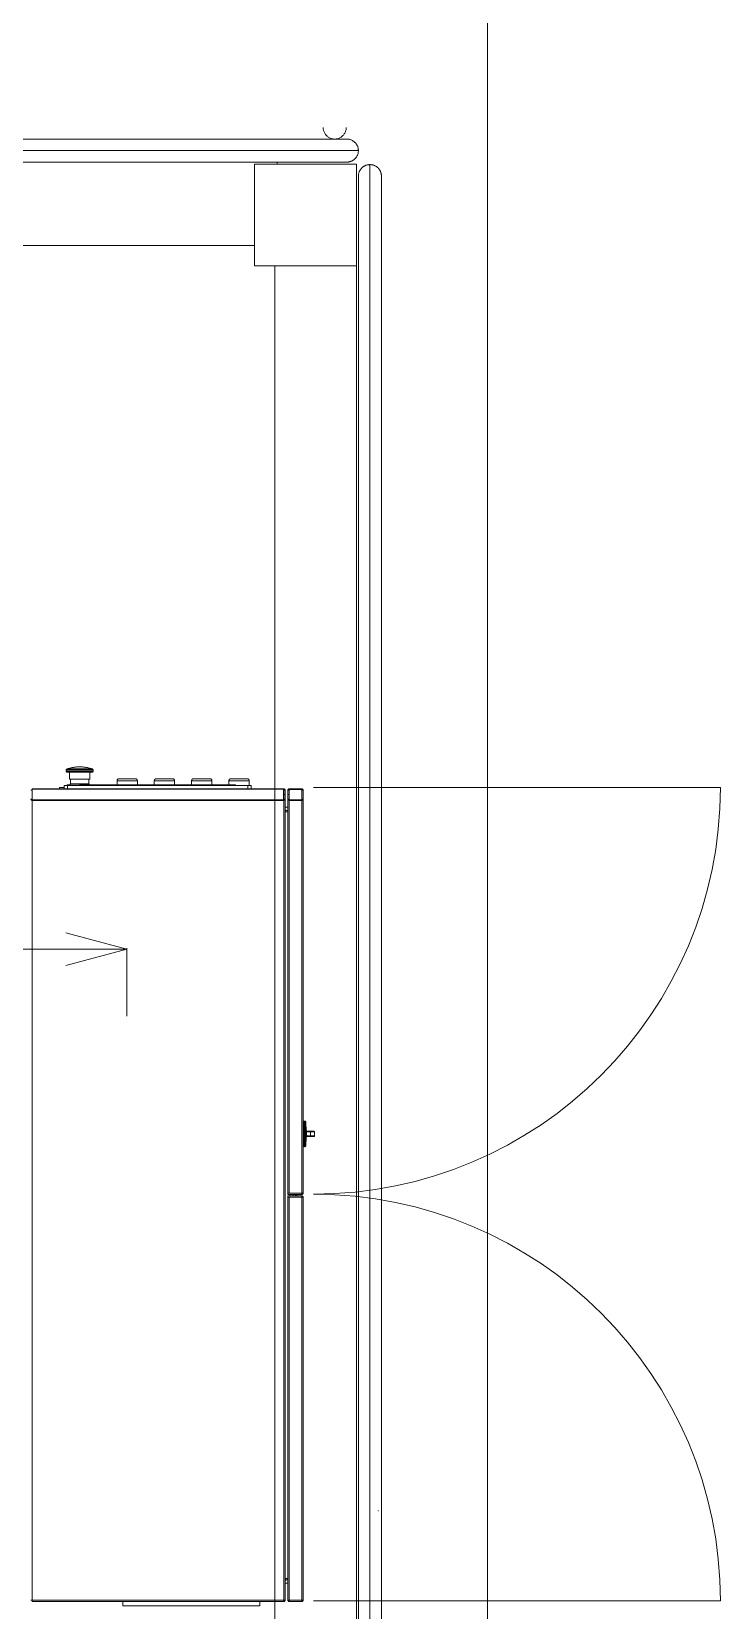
# Model space of a CAD drawing. Extents: x -681219 to -550379, y -242630 to -158199.
# Drawn here: x -667628 to -666612, y -218293 to -215964 of the extents above; entities that cross this region are included whole.
import ezdxf
from ezdxf.lldxf.tags import DXFTag

# ---------------------------------------------------------------- set-up
doc = ezdxf.new("R2010")
doc.units = 0
doc.header["$LTSCALE"] = 1000
doc.linetypes.add('HIDDEN', pattern=[9.525, 6.35, -3.175])
doc.layers.get('0').update_dxf_attribs({"linetype": 'CONTINUOUS'})
for name, color, linetype, lineweight in [('buyer', 6, 'CONTINUOUS', 0), ('famsun', 7, 'CONTINUOUS', 0), ('轴网_轴线', 1, 'CENTER2', 0)]:
    doc.layers.add(name, color=color, linetype=linetype, lineweight=lineweight)
tags = doc.linetypes.add('CENTER2', pattern=[28.575, 19.05, -3.175, 3.175, -3.175]).pattern_tags.tags
tags[10:11] = [DXFTag(74, 4), DXFTag(75, 0), DXFTag(340, '0'), DXFTag(46, 0.0), DXFTag(50, 0.0), DXFTag(44, 0.0), DXFTag(45, 0.0)]
tags[8:9] = [DXFTag(74, 4), DXFTag(75, 0), DXFTag(340, '0'), DXFTag(46, 0.0), DXFTag(50, 0.0), DXFTag(44, 0.0), DXFTag(45, 0.0)]
tags[6:7] = [DXFTag(74, 4), DXFTag(75, 0), DXFTag(340, '0'), DXFTag(46, 0.0), DXFTag(50, 0.0), DXFTag(44, 0.0), DXFTag(45, 0.0)]
tags[4:5] = [DXFTag(74, 4), DXFTag(75, 0), DXFTag(340, '0'), DXFTag(46, 0.0), DXFTag(50, 0.0), DXFTag(44, 0.0), DXFTag(45, 0.0)]

# ---------------------------------------------------------------- blocks, each defined once
blk = doc.blocks.new('轴网FB0EDE194AE0F5E0')
at = {"layer": '轴网_轴线'}
blk.add_line((43000, -1200), (43000, 23700), dxfattribs=at)
blk = doc.blocks.new('A$Caddf9ae6')
at = {"color": 8}
for p, q in [((-338.1, 1255), (-338.1, 1855)), ((861.9, 1255), (861.9, 1855))]:
    blk.add_line(p, q, dxfattribs=at)
at = {"color": 0, "linetype": 'HIDDEN'}
for p, q in [((-1240, 1355), (1158.7, 1355)), ((1168, 1338), (-1257, 1338)), ((220.5, 1318), (-1257.7, 1318)), ((-1257.7, 1168), (-1257.7, 1318)), ((-1257.7, 1318), (-1107.7, 1318)), ((454.3, 1321), (-1240, 1321)), ((-1107.7, 1318), (-1107.7, 1168)), ((1159.6, 1318), (220.5, 1318)), ((1158.7, 1321), (234.1, 1321)), ((-336, 1219), (-336, 1237.5)), ((-336, 1237.5), (-334.3, 1237.5)), ((-334.9, 1220), (-334.9, 1236.5)), ((-334.2, 1237.5), (-320.7, 1237.5)), ((-334, 1237.5), (-334, 1239.5)), ((-334, 1239.5), (-321, 1239.5)), ((-334, 1237.5), (-321, 1237.5)), ((-334, 1237.5), (-334, 1237.5)), ((260.5, 1239.5), (-321, 1239.5)), ((-321, 1237.5), (-321, 1239.5)), ((-320.7, 1237.5), (-319.3, 1237.5)), ((-319, 1237.5), (-320.4, 1237.5)), ((-320, 1236.5), (-320, 1220)), ((-319, 1236.5), (-320, 1236.5)), ((-319, 1237.5), (260.4, 1237.5)), ((-319, 1219), (-319, 1237.5)), ((154, 1242.2), (154, 1241.8)), ((154, 1242.2), (159, 1242.2)), ((154, 1241.8), (159, 1241.8)), ((154, 1241.8), (154, 1241.3)), ((154, 1241.3), (159, 1241.3)), ((155.4, 1243.4), (154.2, 1242.7)), ((154.2, 1242.7), (159, 1242.7)), ((154.2, 1240.8), (154.2, 1239.5)), ((155.4, 1243.4), (159, 1243.4)), ((159, 1243.4), (159, 1243.5)), ((159, 1243.5), (187, 1243.5)), ((159, 1242.7), (159, 1243.4)), ((159, 1243.4), (187, 1243.4)), ((159, 1242.7), (187, 1242.7)), ((159, 1242.2), (159, 1242.7)), ((159, 1241.8), (159, 1242.2)), ((159, 1242.2), (187, 1242.2)), ((159, 1241.3), (159, 1241.8)), ((187, 1241.8), (159, 1241.8)), ((187, 1241.3), (159, 1241.3)), ((159, 1240.8), (159, 1241.3)), ((159.2, 1239.5), (159.2, 1240.8)), ((159.2, 1240.8), (186.8, 1240.8)), ((163.1, 1243.7), (162.7, 1243.7)), ((164.9, 1243.5), (166.1, 1243.6)), ((166.6, 1243.7), (166.6, 1243.7)), ((166.6, 1243.7), (166.6, 1243.5)), ((166.6, 1243.7), (166.6, 1243.7)), ((167, 1244.2), (167, 1244.1)), ((167, 1244.2), (167, 1244.2)), ((169, 1250.2), (169, 1255.3)), ((169, 1244.3), (169, 1250.2)), ((170, 1256.3), (170, 1250.5)), ((176, 1256.3), (170, 1256.3)), ((170, 1250.5), (170, 1244.3)), ((170, 1250.5), (176, 1250.5)), ((176, 1250.5), (176, 1256.3)), ((176, 1244.3), (176, 1250.5)), ((177, 1255.3), (177, 1250.2)), ((177, 1250.2), (177, 1244.3)), ((179.1, 1244.1), (179, 1244.2)), ((179, 1244.1), (179, 1244.2)), ((179, 1244.2), (179, 1244.2)), ((179.4, 1243.7), (179.4, 1243.7)), ((179.4, 1243.5), (179.4, 1243.7)), ((179.4, 1243.7), (179.4, 1243.7)), ((183.2, 1243.7), (182.9, 1243.7)), ((186.8, 1240.8), (186.8, 1239.5)), ((187, 1243.5), (187, 1243.4)), ((187, 1243.4), (187, 1242.7)), ((187, 1243.4), (190.6, 1243.4)), ((187, 1242.7), (187, 1242.2)), ((187, 1242.7), (191.8, 1242.7)), ((187, 1242.2), (187, 1241.8)), ((187, 1242.2), (192, 1242.2)), ((187, 1241.8), (192, 1241.8)), ((187, 1241.8), (187, 1241.3)), ((187, 1241.3), (192, 1241.3)), ((187, 1241.3), (187, 1240.8)), ((190.6, 1243.4), (191.8, 1242.7)), ((191.8, 1239.5), (191.8, 1240.8)), ((192, 1241.8), (192, 1242.2)), ((192, 1241.3), (192, 1241.8)), ((260.4, 1237.5), (260.4, 1219)), ((260.5, 1239.5), (260.5, 1237.5)), ((262.5, 1237.5), (260.5, 1237.5)), ((260.5, 1237.5), (260.5, 1237.5)), ((260.5, 1237.5), (260.5, 1217)), ((262.5, 1237.5), (262.5, 1217)), ((264.5, 1217), (264.5, 1237.5)), ((266.5, 1237.5), (264.5, 1237.5)), ((266.5, 1237.5), (266.5, 1239.5)), ((861, 1239.5), (266.5, 1239.5)), ((266.5, 1237.5), (266.5, 1219)), ((266.5, 1237.5), (860.9, 1237.5)), ((266.5, 1217), (266.5, 1237.5)), ((266.5, 1237.4), (266.5, 1237.3)), ((266.5, 1237.3), (266.5, 1237.3)), ((860.9, 1237.5), (860.9, 1219)), ((860.9, 1235), (861, 1235)), ((861, 1239.5), (861, 1237.5)), ((863, 1237.5), (861, 1237.5)), ((861, 1237.5), (861, 1237.5)), ((861, 1237.5), (861, 1219)), ((863, 1237.5), (863, 1219)), ((-336, 1219), (-334.3, 1219)), ((-320.7, 1219), (-334.2, 1219)), ((-334, 1219), (-334, 1217)), ((-327.6, 1219), (-334, 1219)), ((-334, 1219), (-334, 1219)), ((-327.6, 1217), (-334, 1217)), ((-334, 1211), (-334, 1213)), ((-334, 1213), (-327.5, 1213)), ((-327.6, 1219), (-327.6, 1217)), ((-327.5, 1217), (-327.6, 1217)), ((-327.5, 1217), (-327.5, 1219)), ((-321, 1219), (-327.5, 1219)), ((-321, 1217), (-327.5, 1217)), ((-327.5, 1213), (-327.5, 1211)), ((-321, 1213), (-327.5, 1213)), ((-321, 1217), (-321, 1219)), ((-321, 1217), (260.4, 1217)), ((861, 1213), (-321, 1213)), ((-321, 1213), (-321, 1211)), ((-319.3, 1219), (-320.7, 1219)), ((-320.4, 1219), (-319, 1219)), ((-320, 1220), (-319, 1220)), ((-319, 1219), (-319.2, 1219)), ((-319, 1219), (260.4, 1219)), ((-309, 1217), (-309, 1213)), ((-304, 1217), (-304, 1213)), ((-304, 1213), (-304, 1213)), ((-302, 1213), (-304, 1213)), ((-302, 1213), (-304, 1213)), ((-302, 1217), (-302, 1213)), ((-302, 1217), (-302, 1213)), ((829, 1213), (-302, 1213)), ((260.5, 1220), (260.4, 1220)), ((260.4, 1219), (260.4, 1217)), ((262.5, 1217), (260.5, 1217)), ((264.1, 1228.1), (262.5, 1227.9)), ((262.5, 1224.7), (264, 1224.9)), ((264.5, 1220), (262.5, 1220)), ((264, 1224.9), (264.5, 1224.9)), ((264.5, 1228.1), (264.1, 1228.1)), ((264.5, 1217), (266.5, 1217)), ((266.5, 1220), (266.5, 1220)), ((266.5, 1219), (860.9, 1219)), ((266.5, 1217), (266.5, 1219)), ((266.5, 1217), (860.9, 1217)), ((829, 1217), (829, 1213)), ((829, 1213), (829, 1217)), ((829, 1213), (831, 1213)), ((831, 1213), (829, 1213)), ((831, 1217), (831, 1213)), ((831, 1213), (831, 1213)), ((836, 1213), (836, 1217)), ((861, 1217), (860.9, 1217)), ((861, 1219), (861, 1219)), ((863, 1219), (861, 1219)), ((861, 1219), (861, 1217)), ((861, 1211), (861, 1213)), ((861, 1213), (861, 1213)), ((861, 1213), (861, 1211)), ((-1257.7, 1201), (-1260.7, 1201)), ((1022.6, 1198), (-1107.7, 1198)), ((-336, 1211), (-334, 1211)), ((-336, 1210.8), (-336, 1211)), ((-336, 1210.8), (-336, 840)), ((-336, 1210.8), (-335.4, 1210.8)), ((-335.4, 1210.8), (-335.4, 840)), ((-335.4, 1210.8), (-319.9, 1210.8)), ((-334, 1211), (-327.5, 1211)), ((-334, 1211), (-334, 1211)), ((-334, 1210.8), (-334, 1211)), ((-334, 1211), (-334, 1211)), ((-334, 1210.8), (-334, 1211)), ((-332.4, 1211), (-334, 1211)), ((-332, 1210.8), (-332, 1211)), ((-321, 1211), (-327.5, 1211)), ((-321, 1211), (-319, 1211)), ((-319.9, 840), (-319.9, 1210.8)), ((-319, 1210.8), (-319.9, 1210.8)), ((861, 1211), (-319, 1211)), ((-319, 840), (-319, 1211)), ((861, 840), (861, 1211)), ((863, 1211), (861, 1211)), ((861, 1211), (861, 1211)), ((861, 1211), (861, 840)), ((863, 840), (863, 1211)), ((-1107.7, 1168), (-1257.7, 1168)), ((-1137.7, 1168), (-1137.7, -2292)), ((869, 1175.5), (863, 1175.5)), ((869, 1175.5), (869, 973.5)), ((-351, 1133), (-351, 1157)), ((-348, 1160), (-348, 1130)), ((-341, 1160), (-348, 1160)), ((-341, 1162.9), (-336, 1162.9)), ((-341, 1157.9), (-341, 1162.9)), ((-336, 1157.9), (-341, 1157.9)), ((-341, 1157.9), (-341, 892.1)), ((861, 1163), (861, 1163)), ((-348, 1130), (-342, 1130)), ((-342, 1139.8), (-341, 1140)), ((-342, 910.2), (-342, 1139.8)), ((-351, 1078), (-351, 1102)), ((-348, 1105), (-348, 1075)), ((-342, 1105), (-348, 1105)), ((-348, 1075), (-342, 1075)), ((-348, 1050), (-348, 1020)), ((-342, 1050), (-348, 1050)), ((-351, 1023), (-351, 1047)), ((-348, 1020), (-342, 1020)), ((-351, 968), (-351, 992)), ((-348, 995), (-348, 965)), ((-342, 995), (-348, 995)), ((-123.7, 889.3), (-99.6, 979.3)), ((-0.6, 979.3), (-100.8, 979.3)), ((-99.6, 979.3), (-75.5, 889.3)), ((-99.6, 979.3), (-99.6, 889.3)), ((861, 986), (861, 986)), ((-348, 965), (-342, 965)), ((869, 973.5), (863, 973.5)), ((-365.5, 891.7), (-365.5, 928.2)), ((-364, 929.7), (-364, 890.2)), ((-362, 929.7), (-364, 929.7)), ((-362, 890.2), (-362, 929.7)), ((-360.5, 928.2), (-360.5, 891.7)), ((-350.5, 925), (-360.5, 925)), ((-350.5, 895), (-350.5, 925)), ((-343.5, 923.5), (-350.5, 923.5)), ((-343, 924), (-343.5, 923.5)), ((-343.5, 896.5), (-343.5, 923.5)), ((-343, 924), (-343, 896)), ((-342, 924), (-343, 924)), ((-342, 910.2), (-341, 910)), ((-364, 890.2), (-362, 890.2)), ((-360.5, 895), (-350.5, 895)), ((-350.5, 896.5), (-343.5, 896.5)), ((-343.5, 896.5), (-343, 896)), ((-343, 896), (-341, 896)), ((-342, 896), (-342, 891.5)), ((-341, 891.5), (-342, 891.5)), ((-341, 892.1), (-336, 892.1)), ((-341, 887.1), (-341, 892.1)), ((-336, 887.1), (-341, 887.1)), ((-338, 880), (-338, 887.1)), ((-99.6, 889.3), (-99.6, 301.8)), ((-338, 880), (-336, 880)), ((-335.4, 840), (-336, 840)), ((-335.4, 840), (-319.9, 840)), ((-334, 838), (-334, 840)), ((-321, 838), (-321, 840)), ((-319, 840), (-319.9, 840)), ((861, 840), (-319, 840)), ((863, 840), (861, 840)), ((861, 840), (861, 838))]:
    blk.add_line(p, q, dxfattribs=at)
at = {"color": 0}
for p, q in [((-1277.7, 1321), (-1277.7, -2436)), ((-1294.7, 1304), (-1294.7, -2419)), ((-1260.7, -2419), (-1260.7, 1304))]:
    blk.add_line(p, q, dxfattribs=at)
at = {"color": 8}
for centre, start, end in [((-338.1, 1255), 0, 90), ((861.9, 1255), 90, 180)]:
    blk.add_arc(centre, 600, start, end, dxfattribs=at)
at = {"color": 0, "linetype": 'HIDDEN'}
for centre, radius, start, end in [((-1240, 1338), 17, 90, 270), ((551.2, 1936.9), 612.8, 286.839, 286.867), ((-1277.7, 1304), 17, 360, 180), ((-1311.7, 1286.1), 17, 270, 90), ((-334, 1237.5), 2.01, 90, 180), ((-334, 1236.6), 0.893, 101.4475, 188.0294), ((-321, 1237.5), 2.01, 0, 90), ((-320.9, 1236.6), 0.893, 351.9424, 78.5807), ((-319.3, 1236.9), 0.571, 57.0748, 80.7917), ((154.5, 1242.2), 0.5, 123.6901, 179), ((154.5, 1241.3), 0.5, 181, 270), ((155.6, 1243), 0.5, 90, 123.6901), ((162.7, 1241.8), 2, 90, 118.955), ((170, 1255.3), 1, 90, 180), ((169.8, 1249.4), 1.14, 78.3249, 132.1899), ((176, 1255.3), 1, 0, 90), ((176.2, 1249.4), 1.14, 47.8101, 101.6751), ((183.2, 1241.8), 2, 61.045, 90), ((190.3, 1243), 0.5, 56.3099, 90), ((191.5, 1241.3), 0.5, 270, 359), ((191.5, 1242.2), 0.5, 1, 56.3099), ((266.5, 1237.5), 2.01, 90, 180), ((266.5, 1237.5), 0.01, 90, 180), ((-334, 1219), 2.01, 180, 270), ((-334, 1211), 2.01, 90, 180), ((-334, 1219.9), 0.893, 171.9617, 258.5678), ((-321, 1219), 2.01, 270, 0), ((-321, 1211), 2.01, 0, 90), ((-320.9, 1219.9), 0.892, 281.404, 8.0664), ((-319.3, 1219.6), 0.562, 279.0084, 303.1251), ((-306, 1215), 2, 270, 0), ((258.3, 1269.8), 40, 276.0319, 278.9215), ((258.3, 1269.7), 40, 276.0175, 278.907), ((833, 1215), 2, 180, 270), ((861, 1211), 2.01, 0, 90), ((-332, 1209), 2.01, 98.0894, 117.0579), ((861, 1211), 0.01, 0, 90), ((-348, 1157), 3, 90, 180), ((-348, 1133), 3, 180, 270), ((-348, 1102), 3, 90, 180), ((-348, 1078), 3, 180, 270), ((-348, 1047), 3, 90, 180), ((-348, 1023), 3, 180, 270), ((-348, 992), 3, 90, 180), ((-348, 968), 3, 180, 270), ((-311.5, 910), 57, 161.33, 180), ((-311.5, 910), 57, 180, 198.67), ((-364, 928.2), 1.5, 90, 180), ((-362, 928.2), 1.5, 0, 90), ((-364, 891.7), 1.5, 180, 270), ((-362, 891.7), 1.5, 270, 0), ((-321, 840), 2.01, 270, 0)]:
    blk.add_arc(centre, radius, start, end, dxfattribs=at)
for points, knots in [([(154.2, 1240.8), (154.3, 1240.8), (154.4, 1240.8), (155.6, 1240.8), (157.2, 1240.8), (158.5, 1240.8), (159.2, 1240.8)], [0, 0, 0, 0, 0.250001, 0.500004, 0.750013, 1, 1, 1, 1]), ([(155.6, 1243.5), (155.7, 1243.5), (155.8, 1243.5), (156.6, 1243.5), (157.7, 1243.5), (158.6, 1243.5), (159, 1243.5)], [0, 0, 0, 0, 0.250004, 0.499983, 0.749994, 1, 1, 1, 1]), ([(161.5, 1243.5), (161.5, 1243.5), (161.6, 1243.5), (162.5, 1243.7), (164.1, 1243.9), (165.6, 1244), (166.4, 1244.1)], [0, 0, 0, 0, 0.076833, 0.384225, 0.69192, 1, 1, 1, 1]), ([(166.4, 1244.1), (166.3, 1244.1), (166.3, 1244.1), (166.2, 1244), (166.1, 1243.8), (166.1, 1243.7), (166.1, 1243.6)], [0, 0, 0, 0, 0.2409173, 0.4999165, 0.7589395, 1, 1, 1, 1]), ([(166.1, 1243.6), (166.2, 1243.6), (166.3, 1243.6), (166.5, 1243.7), (166.5, 1243.7), (166.6, 1243.7), (166.6, 1243.7)], [0, 0, 0, 0, 0.257132, 0.509347, 0.756865, 1, 1, 1, 1]), ([(167, 1244.2), (166.9, 1244.2), (166.9, 1244.1), (166.7, 1244.1), (166.5, 1244), (166.4, 1244)], [0, 0, 0, 0, 0.264411, 0.519608, 1, 1, 1, 1]), ([(166.4, 1244.1), (166.5, 1244.1), (166.6, 1244.1), (166.9, 1244.1), (167, 1244.2), (167, 1244.2), (167, 1244.2)], [0, 0, 0, 0, 0.250949, 0.502318, 0.751633, 1, 1, 1, 1]), ([(166.5, 1243.8), (166.5, 1243.9), (166.7, 1244), (166.8, 1244.1), (166.8, 1244.1)], [0, 0, 0, 0, 0.4806741, 1, 1, 1, 1]), ([(166.5, 1243.7), (166.5, 1243.7), (166.5, 1243.8), (166.6, 1243.9), (166.6, 1244), (166.7, 1244)], [0, 0, 0, 0, 0.481026, 0.737909, 1, 1, 1, 1]), ([(167, 1244.2), (167, 1244.2), (166.8, 1244.1), (166.7, 1244), (166.6, 1243.9), (166.6, 1243.7), (166.6, 1243.7)], [0, 0, 0, 0, 0.249806, 0.499984, 0.749957, 1, 1, 1, 1]), ([(166.6, 1243.7), (166.6, 1243.7), (166.6, 1243.8), (166.7, 1244), (166.8, 1244.1), (166.9, 1244.1), (167, 1244.1)], [0, 0, 0, 0, 0.239957, 0.4972221, 0.7559911, 1, 1, 1, 1]), ([(166.6, 1243.7), (166.6, 1243.7), (166.6, 1243.9), (166.7, 1244), (166.7, 1244)], [0, 0, 0, 0, 0.50007, 1, 1, 1, 1]), ([(166.7, 1244), (166.7, 1244), (166.8, 1244.1), (167, 1244.2), (167, 1244.2)], [0, 0, 0, 0, 0.500371, 1, 1, 1, 1]), ([(167, 1244.2), (167, 1244.2), (166.9, 1244.1), (166.8, 1244.1), (166.8, 1244.1)], [0, 0, 0, 0, 0.4701067, 1, 1, 1, 1]), ([(167, 1244.1), (167, 1244.1), (166.9, 1244), (166.9, 1243.6), (166.9, 1243.5)], [0, 0, 0, 0, 0.75281, 1, 1, 1, 1]), ([(167, 1244.2), (168, 1244.2), (169.8, 1244.4), (172, 1244.4), (173, 1244.4)], [0, 0, 0, 0, 0.52191, 1, 1, 1, 1]), ([(173, 1244.4), (173, 1244.4), (173, 1244.3), (173, 1244), (173, 1243.8), (173, 1243.5), (173, 1243.5)], [0, 0, 0, 0, 0.315514, 0.640403, 0.968674, 1, 1, 1, 1]), ([(173, 1244.4), (174, 1244.4), (176.2, 1244.4), (178, 1244.2), (179, 1244.2)], [0, 0, 0, 0, 0.478091, 1, 1, 1, 1]), ([(179, 1244.2), (179, 1244.2), (179.2, 1244.1), (179.3, 1244), (179.4, 1243.9), (179.4, 1243.7), (179.4, 1243.7)], [0, 0, 0, 0, 0.25007, 0.500197, 0.749941, 1, 1, 1, 1]), ([(179.4, 1243.7), (179.4, 1243.7), (179.4, 1243.9), (179.3, 1244), (179.2, 1244.1), (179, 1244.2), (179, 1244.2)], [0, 0, 0, 0, 0.250059, 0.499804, 0.74993, 1, 1, 1, 1]), ([(179, 1244.2), (179, 1244.2), (179, 1244.2), (179.1, 1244.1), (179.3, 1244.1), (179.5, 1244.1), (179.6, 1244.1)], [0, 0, 0, 0, 0.248149, 0.49733, 0.748852, 1, 1, 1, 1]), ([(179.1, 1243.5), (179.1, 1243.6), (179.1, 1244), (179, 1244.1), (179, 1244.1)], [0, 0, 0, 0, 0.247726, 1, 1, 1, 1]), ([(179, 1244.1), (179.1, 1244.1), (179.2, 1244.1), (179.3, 1244), (179.4, 1243.8), (179.4, 1243.7), (179.4, 1243.7)], [0, 0, 0, 0, 0.243722, 0.502318, 0.759619, 1, 1, 1, 1]), ([(179.4, 1243.7), (179.4, 1243.7), (179.5, 1243.7), (179.5, 1243.7), (179.7, 1243.6), (179.8, 1243.6), (179.9, 1243.6)], [0, 0, 0, 0, 0.2431349, 0.4906532, 0.7428678, 1, 1, 1, 1]), ([(179.6, 1244.1), (179.7, 1244.1), (179.7, 1244.1), (179.8, 1244), (179.9, 1243.8), (179.9, 1243.7), (179.9, 1243.6)], [0, 0, 0, 0, 0.240977, 0.499906, 0.758953, 1, 1, 1, 1]), ([(179.6, 1244.1), (180.4, 1244), (181.9, 1243.9), (183.5, 1243.7), (184.4, 1243.5), (184.5, 1243.5), (184.5, 1243.5)], [0, 0, 0, 0, 0.307333, 0.614316, 0.920982, 1, 1, 1, 1]), ([(179.9, 1243.6), (180.2, 1243.6), (180.6, 1243.6), (181, 1243.5), (181.1, 1243.5)], [0, 0, 0, 0, 0.6511038, 1, 1, 1, 1]), ([(186.8, 1240.8), (187.5, 1240.8), (188.8, 1240.8), (190.4, 1240.8), (191.6, 1240.8), (191.7, 1240.8), (191.8, 1240.8)], [0, 0, 0, 0, 0.250014, 0.499996, 0.749996, 1, 1, 1, 1]), ([(187, 1243.5), (187.4, 1243.5), (188.3, 1243.5), (189.4, 1243.5), (190.2, 1243.5), (190.3, 1243.5), (190.3, 1243.5)], [0, 0, 0, 0, 0.250006, 0.500017, 0.749996, 1, 1, 1, 1]), ([(260.5, 1239.5), (260.5, 1239.5), (260.5, 1239.4), (260.5, 1238.9), (260.4, 1238.3), (260.4, 1237.8), (260.4, 1237.5)], [0, 0, 0, 0, 0.24998, 0.500004, 0.750005, 1, 1, 1, 1]), ([(262.5, 1237.5), (262.5, 1237.8), (262.4, 1238.3), (261.9, 1238.9), (261.3, 1239.4), (260.8, 1239.5), (260.5, 1239.5)], [0, 0, 0, 0, 0.249978, 0.5, 0.750022, 1, 1, 1, 1]), ([(861, 1239.5), (861, 1239.5), (861, 1239.4), (861, 1239), (861, 1238.3), (861, 1237.8), (860.9, 1237.5)], [0, 0, 0, 0, 0.24998, 0.500003, 0.750007, 1, 1, 1, 1]), ([(863, 1237.5), (863, 1237.8), (862.9, 1238.3), (862.5, 1239), (861.8, 1239.4), (861.3, 1239.5), (861, 1239.5)], [0, 0, 0, 0, 0.249989, 0.500007, 0.750026, 1, 1, 1, 1]), ([(262.5, 1224.8), (263, 1224.8), (263.7, 1224.8), (264.3, 1225), (264.5, 1225)], [0, 0, 0, 0, 0.713692, 1, 1, 1, 1]), ([(860.9, 1219), (860.9, 1218.7), (860.9, 1218.2), (860.9, 1217.6), (860.9, 1217.1), (860.9, 1217), (860.9, 1217)], [0, 0, 0, 0, 0.24999, 0.50002, 0.750018, 1, 1, 1, 1]), ([(861, 1217), (861.3, 1217), (861.8, 1217.1), (862.5, 1217.6), (862.9, 1218.2), (863, 1218.7), (863, 1219)], [0, 0, 0, 0, 0.249977, 0.49997, 0.750016, 1, 1, 1, 1]), ([(861, 1219), (861, 1219), (861, 1219), (861, 1219), (861, 1219), (861, 1219), (861, 1219)], [0, 0, 0, 0, 0.249965, 0.502802, 0.751111, 1, 1, 1, 1])]:
    blk.add_open_spline(points, degree=3, knots=knots, dxfattribs=at)

msp = doc.modelspace()

# ---------------------------------------------------------------- block references
at = {"layer": 'buyer', "color": 6, "rotation": 270}
msp.add_blockref('A$Caddf9ae6', (-668466.9156, -217417.0717), dxfattribs=at)
at = {"layer": 'famsun', "xscale": -1}
msp.add_blockref('轴网FB0EDE194AE0F5E0', (-623955.4609, -226916.6983), dxfattribs=at)

doc.saveas('drawing.dxf')
